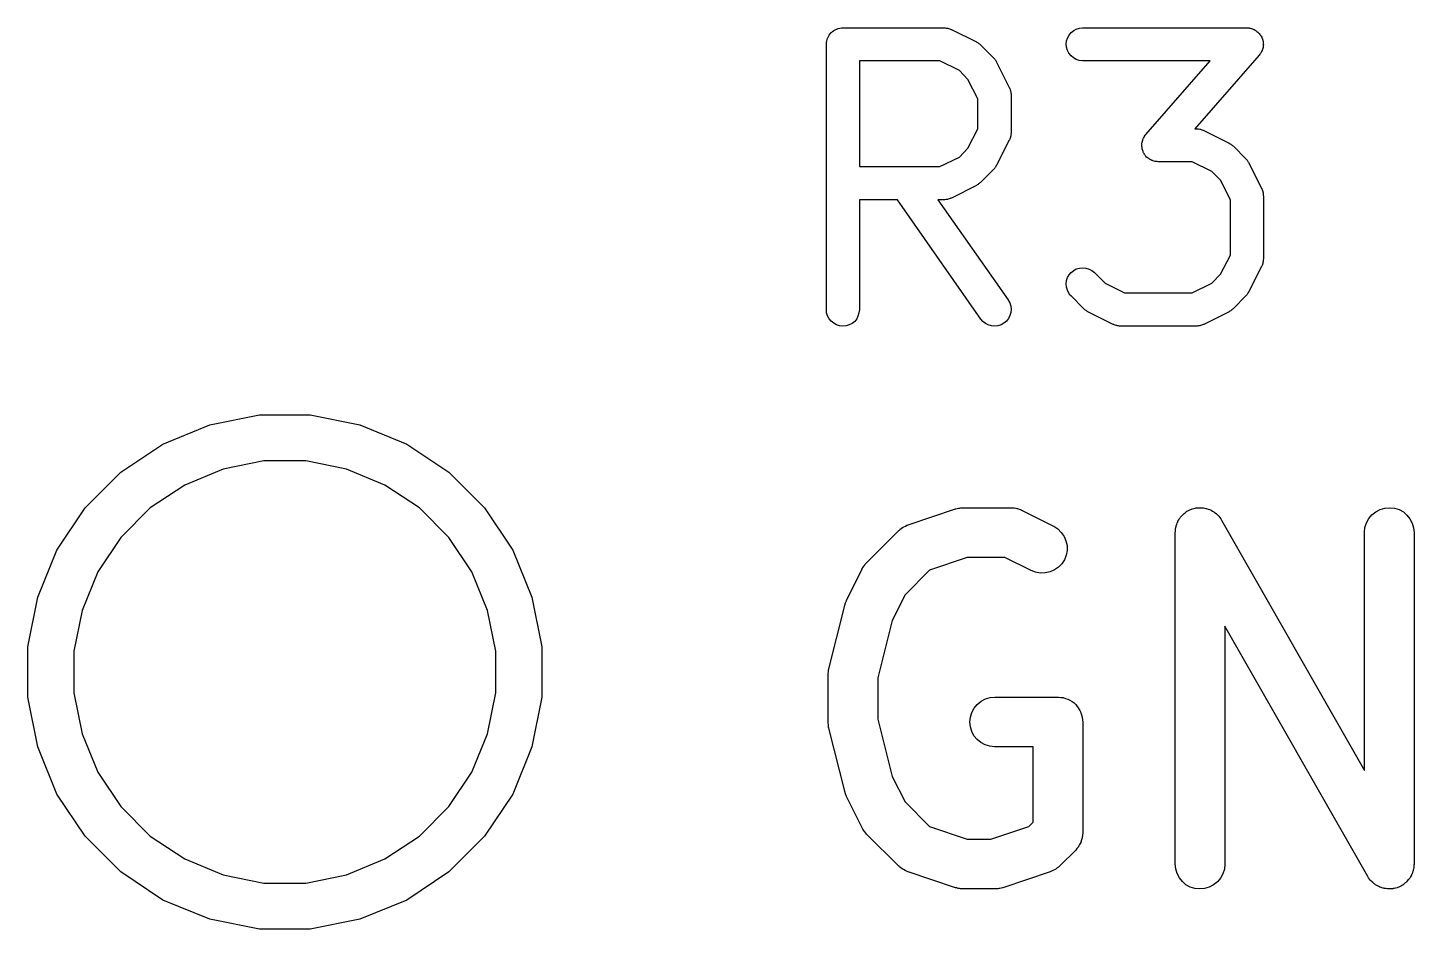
# Model space of a CAD drawing. Extents: x 128.9 to 162, y -124.8 to -58.6.
# Drawn here: x 129.399 to 133.584, y -103.392 to -100.672 of the extents above; entities that cross this region are included whole.
import ezdxf

# ---------------------------------------------------------------- set-up
doc = ezdxf.new("R2010")
doc.units = 0
doc.layers.add('BLACK', color=7, linetype='CONTINUOUS')

msp = doc.modelspace()

# ---------------------------------------------------------------- linework, layer by layer
at = {"layer": 'BLACK', "linetype": 'CONTINUOUS'}
for p, q in [((131.818, -100.694), (131.821, -100.69)), ((131.821, -100.69), (131.824, -100.686)), ((131.824, -100.686), (131.824, -100.686)), ((131.824, -100.686), (131.825, -100.686)), ((131.825, -100.686), (131.828, -100.683)), ((131.828, -100.683), (131.832, -100.68)), ((131.832, -100.68), (131.836, -100.678)), ((131.832, -100.68), (131.832, -100.68)), ((131.832, -100.68), (131.832, -100.68)), ((131.836, -100.678), (131.84, -100.676)), ((131.84, -100.676), (131.841, -100.676)), ((131.841, -100.676), (131.845, -100.674)), ((131.841, -100.676), (131.841, -100.676)), ((131.845, -100.674), (131.85, -100.673)), ((131.85, -100.673), (131.855, -100.672)), ((131.85, -100.673), (131.85, -100.673)), ((131.85, -100.673), (131.85, -100.673)), ((131.855, -100.672), (131.86, -100.672)), ((131.86, -100.672), (132.164, -100.672)), ((132.164, -100.672), (132.165, -100.672)), ((132.165, -100.672), (132.166, -100.672)), ((132.166, -100.672), (132.168, -100.672)), ((132.168, -100.672), (132.171, -100.673)), ((132.171, -100.673), (132.175, -100.673)), ((132.175, -100.673), (132.176, -100.673)), ((132.176, -100.673), (132.178, -100.674)), ((132.178, -100.674), (132.181, -100.675)), ((132.181, -100.675), (132.184, -100.676)), ((132.184, -100.676), (132.185, -100.677)), ((132.185, -100.677), (132.187, -100.677)), ((132.187, -100.677), (132.263, -100.715)), ((132.542, -100.694), (132.548, -100.686)), ((132.548, -100.686), (132.556, -100.68)), ((132.556, -100.68), (132.564, -100.676)), ((132.564, -100.676), (132.574, -100.673)), ((132.574, -100.673), (132.583, -100.672)), ((132.583, -100.672), (133.079, -100.672)), ((133.079, -100.672), (133.082, -100.672)), ((133.079, -100.672), (133.079, -100.672)), ((133.082, -100.672), (133.086, -100.672)), ((133.086, -100.672), (133.087, -100.673)), ((133.087, -100.673), (133.089, -100.673)), ((133.089, -100.673), (133.092, -100.674)), ((133.092, -100.674), (133.095, -100.675)), ((133.095, -100.675), (133.097, -100.675)), ((133.097, -100.675), (133.098, -100.676)), ((133.098, -100.676), (133.101, -100.677)), ((133.101, -100.677), (133.104, -100.679)), ((133.104, -100.679), (133.105, -100.68)), ((133.105, -100.68), (133.107, -100.681)), ((133.107, -100.681), (133.109, -100.683)), ((133.109, -100.683), (133.112, -100.685)), ((133.112, -100.685), (133.113, -100.686)), ((133.113, -100.686), (133.114, -100.687)), ((133.114, -100.687), (133.116, -100.689)), ((133.116, -100.689), (133.118, -100.692)), ((131.81, -100.717), (131.811, -100.712)), ((131.81, -100.721), (131.81, -100.717)), ((131.81, -100.722), (131.81, -100.721)), ((131.81, -101.522), (131.81, -100.722)), ((131.81, -100.722), (131.81, -100.722)), ((131.81, -100.722), (131.81, -100.722)), ((131.81, -100.722), (131.81, -100.722)), ((131.811, -100.712), (131.812, -100.707)), ((131.811, -100.712), (131.811, -100.712)), ((131.811, -100.712), (131.811, -100.712)), ((131.812, -100.707), (131.813, -100.703)), ((131.813, -100.703), (131.814, -100.702)), ((131.814, -100.702), (131.816, -100.698)), ((131.814, -100.702), (131.814, -100.702)), ((131.816, -100.698), (131.818, -100.694)), ((131.818, -100.694), (131.818, -100.694)), ((131.818, -100.694), (131.818, -100.694)), ((132.263, -100.715), (132.263, -100.716)), ((132.263, -100.716), (132.266, -100.717)), ((132.266, -100.717), (132.268, -100.718)), ((132.268, -100.718), (132.27, -100.72)), ((132.27, -100.72), (132.272, -100.721)), ((132.272, -100.721), (132.274, -100.723)), ((132.274, -100.723), (132.276, -100.725)), ((132.276, -100.725), (132.314, -100.763)), ((132.533, -100.722), (132.534, -100.712)), ((132.534, -100.731), (132.533, -100.722)), ((132.534, -100.712), (132.537, -100.703)), ((132.537, -100.741), (132.534, -100.731)), ((132.537, -100.703), (132.542, -100.694)), ((133.118, -100.692), (133.119, -100.693)), ((133.119, -100.693), (133.12, -100.695)), ((133.12, -100.695), (133.122, -100.697)), ((133.122, -100.697), (133.124, -100.7)), ((133.124, -100.7), (133.124, -100.702)), ((133.124, -100.702), (133.125, -100.703)), ((133.125, -100.703), (133.126, -100.706)), ((133.126, -100.706), (133.127, -100.709)), ((133.127, -100.709), (133.127, -100.711)), ((133.127, -100.711), (133.128, -100.713)), ((133.128, -100.732), (133.127, -100.735)), ((133.128, -100.713), (133.128, -100.716)), ((133.128, -100.716), (133.128, -100.719)), ((133.128, -100.719), (133.128, -100.721)), ((133.128, -100.721), (133.129, -100.722)), ((133.129, -100.722), (133.128, -100.725)), ((133.128, -100.725), (133.128, -100.729)), ((133.128, -100.729), (133.128, -100.73)), ((133.128, -100.73), (133.128, -100.732)), ((131.91, -100.772), (131.91, -101.091)), ((132.152, -100.772), (131.91, -100.772)), ((132.211, -100.801), (132.152, -100.772)), ((132.314, -100.763), (132.314, -100.763)), ((132.314, -100.763), (132.316, -100.765)), ((132.316, -100.765), (132.318, -100.767)), ((132.318, -100.767), (132.319, -100.769)), ((132.319, -100.769), (132.321, -100.771)), ((132.321, -100.771), (132.322, -100.773)), ((132.322, -100.773), (132.323, -100.776)), ((132.541, -100.749), (132.537, -100.741)), ((132.548, -100.757), (132.541, -100.749)), ((132.555, -100.763), (132.548, -100.757)), ((132.564, -100.768), (132.555, -100.763)), ((132.573, -100.771), (132.564, -100.768)), ((132.583, -100.772), (132.573, -100.771)), ((132.968, -100.772), (132.583, -100.772)), ((132.583, -100.772), (132.583, -100.772)), ((132.774, -100.994), (132.968, -100.772)), ((133.116, -100.755), (132.922, -100.977)), ((133.118, -100.752), (133.116, -100.755)), ((133.12, -100.75), (133.118, -100.752)), ((133.121, -100.748), (133.12, -100.75)), ((133.122, -100.747), (133.121, -100.748)), ((133.123, -100.744), (133.122, -100.747)), ((133.125, -100.741), (133.123, -100.744)), ((133.126, -100.738), (133.125, -100.74)), ((133.125, -100.74), (133.125, -100.741)), ((133.127, -100.735), (133.126, -100.738)), ((132.237, -100.828), (132.211, -100.801)), ((132.323, -100.776), (132.361, -100.852)), ((132.267, -100.886), (132.237, -100.828)), ((132.361, -100.852), (132.362, -100.853)), ((132.362, -100.853), (132.362, -100.854)), ((132.362, -100.854), (132.363, -100.855)), ((132.363, -100.855), (132.364, -100.859)), ((132.267, -100.977), (132.267, -100.886)), ((132.364, -100.859), (132.365, -100.862)), ((132.365, -100.862), (132.365, -100.863)), ((132.365, -100.863), (132.366, -100.865)), ((132.366, -100.865), (132.366, -100.868)), ((132.366, -100.868), (132.367, -100.871)), ((132.367, -100.871), (132.367, -100.873)), ((132.367, -100.873), (132.367, -100.874)), ((132.367, -100.874), (132.367, -100.989)), ((132.237, -101.035), (132.267, -100.977)), ((132.922, -100.977), (132.926, -100.977)), ((132.926, -100.977), (132.927, -100.977)), ((132.927, -100.977), (132.928, -100.977)), ((132.928, -100.977), (132.93, -100.977)), ((132.93, -100.977), (132.933, -100.977)), ((132.933, -100.977), (132.937, -100.978)), ((132.937, -100.978), (132.938, -100.978)), ((132.938, -100.978), (132.939, -100.978)), ((132.939, -100.978), (132.943, -100.98)), ((132.943, -100.98), (132.946, -100.981)), ((132.946, -100.981), (132.947, -100.981)), ((132.947, -100.981), (132.949, -100.982)), ((132.949, -100.982), (133.025, -101.02)), ((132.361, -101.011), (132.323, -101.087)), ((132.362, -101.01), (132.361, -101.011)), ((132.363, -101.008), (132.362, -101.01)), ((132.364, -101.005), (132.363, -101.008)), ((132.365, -101.002), (132.364, -101.005)), ((132.366, -100.999), (132.365, -101)), ((132.365, -101), (132.365, -101.002)), ((132.367, -100.989), (132.366, -100.991)), ((132.366, -100.991), (132.367, -100.992)), ((132.367, -100.992), (132.366, -100.996)), ((132.366, -100.996), (132.366, -100.999)), ((132.367, -100.989), (132.367, -100.989)), ((132.762, -101.02), (132.763, -101.018)), ((132.762, -101.023), (132.762, -101.02)), ((132.762, -101.026), (132.762, -101.023)), ((132.763, -101.017), (132.764, -101.014)), ((132.763, -101.018), (132.763, -101.017)), ((132.764, -101.014), (132.765, -101.011)), ((132.765, -101.009), (132.766, -101.007)), ((132.765, -101.011), (132.765, -101.009)), ((132.766, -101.007), (132.767, -101.005)), ((132.767, -101.005), (132.769, -101.002)), ((132.769, -101.002), (132.77, -101)), ((132.77, -100.999), (132.772, -100.996)), ((132.77, -101), (132.77, -100.999)), ((132.772, -100.996), (132.774, -100.994)), ((133.025, -101.02), (133.025, -101.02)), ((133.025, -101.02), (133.028, -101.022)), ((133.028, -101.022), (133.03, -101.023)), ((133.03, -101.023), (133.032, -101.025)), ((133.032, -101.025), (133.034, -101.026)), ((132.152, -101.091), (132.211, -101.062)), ((132.211, -101.062), (132.237, -101.035)), ((132.762, -101.028), (132.762, -101.026)), ((132.762, -101.03), (132.762, -101.028)), ((132.763, -101.033), (132.762, -101.03)), ((132.763, -101.036), (132.763, -101.033)), ((132.763, -101.038), (132.763, -101.036)), ((132.764, -101.039), (132.763, -101.038)), ((132.765, -101.042), (132.764, -101.039)), ((132.766, -101.045), (132.765, -101.042)), ((132.766, -101.047), (132.766, -101.045)), ((132.767, -101.049), (132.766, -101.047)), ((132.769, -101.051), (132.767, -101.049)), ((132.77, -101.054), (132.769, -101.051)), ((132.771, -101.055), (132.77, -101.054)), ((132.772, -101.057), (132.771, -101.055)), ((132.774, -101.059), (132.772, -101.057)), ((132.776, -101.062), (132.774, -101.059)), ((132.778, -101.063), (132.776, -101.062)), ((132.779, -101.064), (132.778, -101.063)), ((132.781, -101.066), (132.779, -101.064)), ((132.784, -101.068), (132.781, -101.066)), ((133.034, -101.026), (133.036, -101.028)), ((133.036, -101.028), (133.038, -101.029)), ((133.038, -101.029), (133.076, -101.068)), ((131.91, -101.091), (132.152, -101.091)), ((132.314, -101.1), (132.276, -101.138)), ((132.316, -101.098), (132.314, -101.1)), ((132.318, -101.096), (132.316, -101.098)), ((132.319, -101.094), (132.318, -101.096)), ((132.32, -101.093), (132.319, -101.094)), ((132.321, -101.09), (132.32, -101.093)), ((132.323, -101.088), (132.321, -101.09)), ((132.323, -101.087), (132.323, -101.088)), ((132.785, -101.069), (132.784, -101.068)), ((132.787, -101.07), (132.785, -101.069)), ((132.789, -101.071), (132.787, -101.07)), ((132.792, -101.073), (132.789, -101.071)), ((132.794, -101.073), (132.792, -101.073)), ((132.795, -101.074), (132.794, -101.073)), ((132.799, -101.075), (132.795, -101.074)), ((132.802, -101.076), (132.799, -101.075)), ((132.803, -101.076), (132.802, -101.076)), ((132.805, -101.076), (132.803, -101.076)), ((132.808, -101.076), (132.805, -101.076)), ((132.811, -101.077), (132.808, -101.076)), ((132.812, -101.077), (132.811, -101.077)), ((132.914, -101.077), (132.812, -101.077)), ((132.973, -101.106), (132.914, -101.077)), ((132.999, -101.132), (132.973, -101.106)), ((133.076, -101.068), (133.076, -101.068)), ((133.076, -101.068), (133.078, -101.07)), ((133.078, -101.07), (133.08, -101.072)), ((133.08, -101.072), (133.081, -101.074)), ((133.081, -101.074), (133.082, -101.076)), ((133.082, -101.076), (133.084, -101.078)), ((133.084, -101.078), (133.085, -101.08)), ((133.085, -101.08), (133.123, -101.157)), ((132.263, -101.148), (132.187, -101.186)), ((132.265, -101.146), (132.263, -101.148)), ((132.268, -101.145), (132.265, -101.146)), ((132.269, -101.143), (132.268, -101.145)), ((132.271, -101.142), (132.269, -101.143)), ((132.273, -101.14), (132.271, -101.142)), ((132.275, -101.139), (132.273, -101.14)), ((132.276, -101.138), (132.275, -101.139)), ((133.029, -101.191), (132.999, -101.132)), ((132.024, -101.191), (131.91, -101.191)), ((131.91, -101.191), (131.91, -101.522)), ((132.276, -101.551), (132.024, -101.191)), ((132.164, -101.191), (132.146, -101.191)), ((132.146, -101.191), (132.358, -101.493)), ((132.166, -101.191), (132.164, -101.191)), ((132.167, -101.191), (132.166, -101.191)), ((132.171, -101.19), (132.167, -101.191)), ((132.174, -101.19), (132.171, -101.19)), ((132.175, -101.19), (132.174, -101.19)), ((132.177, -101.189), (132.175, -101.19)), ((132.18, -101.188), (132.177, -101.189)), ((132.183, -101.187), (132.18, -101.188)), ((132.185, -101.186), (132.183, -101.187)), ((132.186, -101.186), (132.185, -101.186)), ((132.187, -101.186), (132.186, -101.186)), ((133.029, -101.358), (133.029, -101.191)), ((133.123, -101.157), (133.124, -101.157)), ((133.124, -101.157), (133.124, -101.159)), ((133.124, -101.159), (133.125, -101.16)), ((133.125, -101.16), (133.126, -101.163)), ((133.126, -101.163), (133.127, -101.166)), ((133.127, -101.166), (133.127, -101.168)), ((133.127, -101.168), (133.128, -101.169)), ((133.128, -101.169), (133.128, -101.173)), ((133.128, -101.173), (133.128, -101.176)), ((133.128, -101.176), (133.128, -101.178)), ((133.128, -101.178), (133.129, -101.179)), ((133.129, -101.179), (133.129, -101.37)), ((132.999, -101.416), (133.029, -101.358)), ((132.556, -101.404), (132.564, -101.399)), ((132.564, -101.399), (132.574, -101.397)), ((132.574, -101.397), (132.584, -101.396)), ((132.584, -101.396), (132.593, -101.397)), ((132.593, -101.397), (132.603, -101.4)), ((132.603, -101.4), (132.611, -101.404)), ((133.123, -101.392), (133.085, -101.468)), ((133.124, -101.391), (133.123, -101.392)), ((133.125, -101.389), (133.124, -101.391)), ((133.126, -101.386), (133.125, -101.389)), ((133.127, -101.383), (133.126, -101.386)), ((133.128, -101.377), (133.127, -101.38)), ((133.127, -101.38), (133.127, -101.381)), ((133.127, -101.381), (133.127, -101.383)), ((133.129, -101.37), (133.128, -101.372)), ((133.128, -101.372), (133.128, -101.373)), ((133.128, -101.373), (133.128, -101.377)), ((133.129, -101.37), (133.129, -101.37)), ((132.533, -101.445), (132.534, -101.435)), ((132.534, -101.435), (132.537, -101.426)), ((132.537, -101.426), (132.542, -101.418)), ((132.542, -101.418), (132.548, -101.41)), ((132.548, -101.41), (132.556, -101.404)), ((132.611, -101.404), (132.619, -101.41)), ((132.619, -101.41), (132.651, -101.443)), ((132.651, -101.443), (132.709, -101.472)), ((132.914, -101.472), (132.973, -101.443)), ((132.973, -101.443), (132.999, -101.416)), ((132.534, -101.455), (132.533, -101.445)), ((132.537, -101.464), (132.534, -101.455)), ((132.541, -101.473), (132.537, -101.464)), ((132.547, -101.481), (132.541, -101.473)), ((132.548, -101.481), (132.547, -101.481)), ((132.586, -101.519), (132.548, -101.481)), ((132.709, -101.472), (132.914, -101.472)), ((133.076, -101.481), (133.038, -101.519)), ((133.078, -101.479), (133.076, -101.481)), ((133.08, -101.477), (133.078, -101.479)), ((133.081, -101.475), (133.08, -101.477)), ((133.082, -101.474), (133.081, -101.475)), ((133.083, -101.471), (133.082, -101.474)), ((133.085, -101.469), (133.083, -101.471)), ((133.085, -101.468), (133.085, -101.469)), ((131.81, -101.532), (131.81, -101.522)), ((131.91, -101.523), (131.908, -101.532)), ((131.91, -101.522), (131.91, -101.523)), ((132.358, -101.493), (132.358, -101.494)), ((132.358, -101.494), (132.363, -101.502)), ((132.363, -101.502), (132.366, -101.512)), ((132.366, -101.512), (132.367, -101.521)), ((132.367, -101.521), (132.366, -101.531)), ((132.588, -101.521), (132.586, -101.519)), ((132.59, -101.523), (132.588, -101.521)), ((132.592, -101.524), (132.59, -101.523)), ((132.594, -101.525), (132.592, -101.524)), ((132.596, -101.527), (132.594, -101.525)), ((132.598, -101.528), (132.596, -101.527)), ((132.599, -101.529), (132.598, -101.528)), ((133.027, -101.527), (133.025, -101.529)), ((133.03, -101.526), (133.027, -101.527)), ((133.031, -101.524), (133.03, -101.526)), ((133.033, -101.523), (133.031, -101.524)), ((133.035, -101.521), (133.033, -101.523)), ((133.037, -101.52), (133.035, -101.521)), ((133.038, -101.519), (133.037, -101.52)), ((131.813, -101.541), (131.81, -101.532)), ((131.818, -101.55), (131.813, -101.541)), ((131.824, -101.557), (131.818, -101.55)), ((131.832, -101.563), (131.824, -101.557)), ((131.84, -101.568), (131.832, -101.563)), ((131.849, -101.571), (131.84, -101.568)), ((131.878, -101.568), (131.869, -101.571)), ((131.887, -101.564), (131.878, -101.568)), ((131.895, -101.558), (131.887, -101.564)), ((131.901, -101.55), (131.895, -101.558)), ((131.905, -101.542), (131.901, -101.55)), ((131.908, -101.532), (131.905, -101.542)), ((132.282, -101.558), (132.276, -101.551)), ((132.29, -101.564), (132.282, -101.558)), ((132.298, -101.568), (132.29, -101.564)), ((132.308, -101.571), (132.298, -101.568)), ((132.337, -101.568), (132.327, -101.571)), ((132.345, -101.563), (132.337, -101.568)), ((132.353, -101.557), (132.345, -101.563)), ((132.359, -101.549), (132.353, -101.557)), ((132.363, -101.54), (132.359, -101.549)), ((132.366, -101.531), (132.363, -101.54)), ((132.675, -101.567), (132.599, -101.529)), ((132.677, -101.567), (132.675, -101.567)), ((132.678, -101.568), (132.677, -101.567)), ((132.681, -101.569), (132.678, -101.568)), ((132.684, -101.57), (132.681, -101.569)), ((132.942, -101.569), (132.939, -101.57)), ((132.945, -101.568), (132.942, -101.569)), ((132.947, -101.567), (132.945, -101.568)), ((132.948, -101.567), (132.947, -101.567)), ((132.949, -101.567), (132.948, -101.567)), ((133.025, -101.529), (132.949, -101.567)), ((131.859, -101.572), (131.849, -101.571)), ((131.869, -101.571), (131.859, -101.572)), ((132.318, -101.572), (132.308, -101.571)), ((132.327, -101.571), (132.318, -101.572)), ((132.686, -101.57), (132.684, -101.57)), ((132.687, -101.571), (132.686, -101.57)), ((132.691, -101.571), (132.687, -101.571)), ((132.694, -101.572), (132.691, -101.571)), ((132.695, -101.572), (132.694, -101.572)), ((132.697, -101.572), (132.695, -101.572)), ((132.698, -101.572), (132.697, -101.572)), ((132.926, -101.572), (132.698, -101.572)), ((132.928, -101.572), (132.926, -101.572)), ((132.929, -101.572), (132.928, -101.572)), ((132.932, -101.571), (132.929, -101.572)), ((132.936, -101.571), (132.932, -101.571)), ((132.937, -101.571), (132.936, -101.571)), ((132.939, -101.57), (132.937, -101.571)), ((129.949, -101.87), (130.099, -101.84)), ((130.099, -101.84), (130.251, -101.84)), ((130.251, -101.84), (130.401, -101.87)), ((129.807, -101.928), (129.949, -101.87)), ((130.401, -101.87), (130.543, -101.928)), ((129.68, -102.013), (129.807, -101.928)), ((130.543, -101.928), (130.67, -102.013)), ((130.112, -101.979), (129.989, -102.004)), ((130.238, -101.979), (130.112, -101.979)), ((130.361, -102.004), (130.238, -101.979)), ((129.572, -102.121), (129.68, -102.013)), ((129.989, -102.004), (129.873, -102.052)), ((130.477, -102.052), (130.361, -102.004)), ((130.67, -102.013), (130.778, -102.121)), ((129.873, -102.052), (129.769, -102.121)), ((130.581, -102.121), (130.477, -102.052)), ((129.487, -102.248), (129.572, -102.121)), ((129.769, -102.121), (129.68, -102.21)), ((130.67, -102.21), (130.581, -102.121)), ((130.778, -102.121), (130.863, -102.248)), ((132.056, -102.172), (132.199, -102.124)), ((132.199, -102.124), (132.2, -102.124)), ((132.2, -102.124), (132.204, -102.123)), ((132.204, -102.123), (132.208, -102.122)), ((132.208, -102.122), (132.212, -102.122)), ((132.212, -102.122), (132.215, -102.121)), ((132.215, -102.121), (132.219, -102.121)), ((132.219, -102.121), (132.223, -102.12)), ((132.223, -102.12), (132.366, -102.12)), ((132.366, -102.12), (132.367, -102.12)), ((132.367, -102.12), (132.369, -102.121)), ((132.369, -102.121), (132.371, -102.121)), ((132.371, -102.121), (132.376, -102.121)), ((132.376, -102.121), (132.381, -102.122)), ((132.381, -102.122), (132.384, -102.123)), ((132.384, -102.123), (132.386, -102.123)), ((132.386, -102.123), (132.391, -102.125)), ((132.391, -102.125), (132.395, -102.126)), ((132.395, -102.126), (132.397, -102.128)), ((132.397, -102.128), (132.399, -102.128)), ((132.399, -102.128), (132.495, -102.176)), ((132.873, -102.157), (132.875, -102.153)), ((132.875, -102.153), (132.877, -102.151)), ((132.877, -102.151), (132.878, -102.149)), ((132.878, -102.149), (132.882, -102.145)), ((132.882, -102.145), (132.885, -102.142)), ((132.885, -102.142), (132.887, -102.14)), ((132.887, -102.14), (132.889, -102.138)), ((132.889, -102.138), (132.892, -102.136)), ((132.892, -102.136), (132.896, -102.133)), ((132.896, -102.133), (132.898, -102.131)), ((132.898, -102.131), (132.901, -102.13)), ((132.901, -102.13), (132.905, -102.128)), ((132.905, -102.128), (132.909, -102.126)), ((132.909, -102.126), (132.912, -102.125)), ((132.912, -102.125), (132.914, -102.124)), ((132.914, -102.124), (132.919, -102.123)), ((132.919, -102.123), (132.923, -102.122)), ((132.923, -102.122), (132.926, -102.121)), ((132.926, -102.121), (132.928, -102.121)), ((132.928, -102.121), (132.933, -102.121)), ((132.933, -102.121), (132.938, -102.12)), ((132.938, -102.12), (132.94, -102.121)), ((132.94, -102.121), (132.943, -102.121)), ((132.943, -102.121), (132.948, -102.121)), ((132.948, -102.121), (132.952, -102.122)), ((132.952, -102.122), (132.955, -102.123)), ((132.955, -102.123), (132.957, -102.123)), ((132.957, -102.123), (132.962, -102.125)), ((132.962, -102.125), (132.966, -102.126)), ((132.966, -102.126), (132.969, -102.127)), ((132.969, -102.127), (132.971, -102.128)), ((132.971, -102.128), (132.975, -102.131)), ((132.975, -102.131), (132.979, -102.133)), ((132.979, -102.133), (132.981, -102.135)), ((132.981, -102.135), (132.983, -102.136)), ((132.983, -102.136), (132.987, -102.139)), ((132.987, -102.139), (132.991, -102.143)), ((132.991, -102.143), (132.992, -102.144)), ((132.992, -102.144), (132.994, -102.146)), ((132.994, -102.146), (132.997, -102.15)), ((132.997, -102.15), (133, -102.154)), ((133, -102.154), (133.001, -102.156)), ((133.44, -102.166), (133.447, -102.153)), ((133.447, -102.153), (133.456, -102.142)), ((133.456, -102.142), (133.468, -102.133)), ((133.468, -102.133), (133.481, -102.126)), ((133.481, -102.126), (133.495, -102.122)), ((133.495, -102.122), (133.509, -102.12)), ((133.509, -102.12), (133.524, -102.122)), ((133.524, -102.122), (133.538, -102.126)), ((133.538, -102.126), (133.551, -102.133)), ((133.551, -102.133), (133.562, -102.143)), ((133.562, -102.143), (133.571, -102.154)), ((133.571, -102.154), (133.578, -102.167)), ((131.932, -102.285), (132.027, -102.19)), ((132.027, -102.19), (132.028, -102.189)), ((132.028, -102.189), (132.03, -102.188)), ((132.03, -102.188), (132.031, -102.186)), ((132.031, -102.186), (132.035, -102.183)), ((132.035, -102.183), (132.039, -102.18)), ((132.039, -102.18), (132.041, -102.179)), ((132.041, -102.179), (132.043, -102.178)), ((132.043, -102.178), (132.048, -102.176)), ((132.048, -102.176), (132.052, -102.173)), ((132.052, -102.173), (132.054, -102.173)), ((132.054, -102.173), (132.056, -102.172)), ((132.495, -102.176), (132.496, -102.176)), ((132.496, -102.176), (132.508, -102.184)), ((132.508, -102.184), (132.518, -102.195)), ((132.518, -102.195), (132.527, -102.207)), ((132.862, -102.194), (132.863, -102.192)), ((132.862, -102.195), (132.862, -102.194)), ((132.862, -103.195), (132.862, -102.195)), ((132.863, -102.185), (132.864, -102.18)), ((132.863, -102.189), (132.863, -102.185)), ((132.863, -102.192), (132.863, -102.189)), ((132.864, -102.18), (132.865, -102.177)), ((132.865, -102.175), (132.867, -102.17)), ((132.865, -102.177), (132.865, -102.175)), ((132.867, -102.17), (132.868, -102.166)), ((132.868, -102.166), (132.87, -102.164)), ((132.87, -102.161), (132.873, -102.157)), ((132.87, -102.164), (132.87, -102.161)), ((133.001, -102.156), (133.002, -102.158)), ((133.002, -102.158), (133.434, -102.913)), ((133.434, -102.194), (133.435, -102.18)), ((133.434, -102.195), (133.434, -102.194)), ((133.434, -102.913), (133.434, -102.195)), ((133.435, -102.18), (133.44, -102.166)), ((133.578, -102.167), (133.582, -102.181)), ((133.582, -102.181), (133.584, -102.195)), ((133.584, -102.195), (133.584, -103.195)), ((129.68, -102.21), (129.611, -102.314)), ((130.739, -102.314), (130.67, -102.21)), ((132.527, -102.207), (132.532, -102.22)), ((132.532, -102.22), (132.536, -102.234)), ((132.536, -102.234), (132.536, -102.249)), ((129.429, -102.39), (129.487, -102.248)), ((130.863, -102.248), (130.921, -102.39)), ((132.235, -102.27), (132.121, -102.309)), ((132.348, -102.27), (132.235, -102.27)), ((132.428, -102.31), (132.348, -102.27)), ((132.528, -102.277), (132.52, -102.289)), ((132.533, -102.263), (132.528, -102.277)), ((132.536, -102.249), (132.533, -102.263)), ((129.611, -102.314), (129.563, -102.43)), ((130.787, -102.43), (130.739, -102.314)), ((131.87, -102.4), (131.918, -102.305)), ((131.918, -102.304), (131.921, -102.3)), ((131.918, -102.305), (131.918, -102.304)), ((131.921, -102.3), (131.923, -102.297)), ((131.923, -102.297), (131.925, -102.294)), ((131.925, -102.294), (131.926, -102.291)), ((131.926, -102.291), (131.929, -102.288)), ((131.929, -102.288), (131.932, -102.285)), ((132.121, -102.309), (132.047, -102.383)), ((132.441, -102.315), (132.428, -102.31)), ((132.456, -102.318), (132.441, -102.315)), ((132.47, -102.317), (132.456, -102.318)), ((132.485, -102.314), (132.47, -102.317)), ((132.498, -102.308), (132.485, -102.314)), ((132.51, -102.3), (132.498, -102.308)), ((132.52, -102.289), (132.51, -102.3)), ((129.399, -102.54), (129.429, -102.39)), ((130.921, -102.39), (130.951, -102.54)), ((131.867, -102.407), (131.87, -102.401)), ((131.87, -102.401), (131.87, -102.4)), ((131.87, -102.4), (131.87, -102.4)), ((132.047, -102.383), (132.008, -102.46)), ((129.563, -102.43), (129.538, -102.553)), ((130.812, -102.553), (130.787, -102.43)), ((131.817, -102.606), (131.865, -102.415)), ((131.865, -102.414), (131.867, -102.407)), ((131.865, -102.415), (131.865, -102.414)), ((131.865, -102.414), (131.865, -102.414)), ((131.865, -102.414), (131.865, -102.414)), ((132.008, -102.46), (131.965, -102.633)), ((133.444, -103.233), (133.012, -102.478)), ((133.012, -102.478), (133.012, -103.195)), ((129.399, -102.692), (129.399, -102.54)), ((129.538, -102.553), (129.538, -102.679)), ((130.812, -102.679), (130.812, -102.553)), ((130.951, -102.54), (130.951, -102.692)), ((131.815, -102.62), (131.816, -102.614)), ((131.816, -102.608), (131.817, -102.607)), ((131.816, -102.614), (131.816, -102.608)), ((131.817, -102.607), (131.817, -102.606)), ((131.815, -102.622), (131.815, -102.62)), ((131.815, -102.623), (131.815, -102.622)), ((131.815, -102.624), (131.815, -102.623)), ((131.815, -102.767), (131.815, -102.624)), ((131.965, -102.633), (131.965, -102.758)), ((129.429, -102.842), (129.399, -102.692)), ((129.538, -102.679), (129.563, -102.802)), ((130.787, -102.802), (130.812, -102.679)), ((130.951, -102.692), (130.921, -102.842)), ((132.277, -102.704), (132.29, -102.697)), ((132.29, -102.697), (132.304, -102.693)), ((132.304, -102.693), (132.318, -102.692)), ((132.318, -102.692), (132.509, -102.692)), ((132.509, -102.692), (132.509, -102.692)), ((132.509, -102.692), (132.509, -102.692)), ((132.509, -102.692), (132.509, -102.692)), ((132.509, -102.692), (132.51, -102.692)), ((132.51, -102.692), (132.517, -102.693)), ((132.517, -102.693), (132.524, -102.693)), ((132.524, -102.693), (132.524, -102.693)), ((132.524, -102.693), (132.524, -102.693)), ((132.524, -102.693), (132.531, -102.696)), ((132.531, -102.696), (132.538, -102.698)), ((132.538, -102.698), (132.538, -102.698)), ((132.538, -102.698), (132.538, -102.698)), ((132.538, -102.698), (132.544, -102.701)), ((132.245, -102.752), (132.249, -102.738)), ((132.249, -102.738), (132.256, -102.725)), ((132.256, -102.725), (132.265, -102.714)), ((132.265, -102.714), (132.277, -102.704)), ((132.544, -102.701), (132.551, -102.705)), ((132.551, -102.705), (132.551, -102.705)), ((132.551, -102.705), (132.551, -102.705)), ((132.551, -102.705), (132.557, -102.709)), ((132.557, -102.709), (132.562, -102.714)), ((132.562, -102.714), (132.562, -102.714)), ((132.562, -102.714), (132.562, -102.714)), ((132.562, -102.714), (132.567, -102.72)), ((132.567, -102.72), (132.571, -102.725)), ((132.571, -102.725), (132.571, -102.726)), ((132.571, -102.726), (132.571, -102.726)), ((132.571, -102.726), (132.575, -102.732)), ((132.575, -102.732), (132.578, -102.738)), ((132.578, -102.738), (132.578, -102.738)), ((132.578, -102.738), (132.578, -102.739)), ((132.578, -102.739), (132.58, -102.745)), ((131.815, -102.768), (131.815, -102.767)), ((131.815, -102.769), (131.815, -102.768)), ((131.816, -102.775), (131.815, -102.769)), ((131.816, -102.781), (131.816, -102.775)), ((131.816, -102.783), (131.816, -102.781)), ((131.817, -102.784), (131.816, -102.783)), ((131.965, -102.758), (132.008, -102.931)), ((132.243, -102.766), (132.245, -102.752)), ((132.245, -102.781), (132.243, -102.766)), ((132.249, -102.795), (132.245, -102.781)), ((132.58, -102.745), (132.582, -102.752)), ((132.582, -102.752), (132.582, -102.753)), ((132.582, -102.753), (132.582, -102.753)), ((132.582, -102.753), (132.583, -102.76)), ((132.583, -102.76), (132.584, -102.767)), ((132.584, -102.767), (132.584, -103.1)), ((129.563, -102.802), (129.611, -102.918)), ((130.739, -102.918), (130.787, -102.802)), ((131.817, -102.785), (131.817, -102.784)), ((131.865, -102.975), (131.817, -102.785)), ((132.255, -102.808), (132.249, -102.795)), ((132.265, -102.819), (132.255, -102.808)), ((132.276, -102.829), (132.265, -102.819)), ((129.487, -102.984), (129.429, -102.842)), ((130.921, -102.842), (130.863, -102.984)), ((132.289, -102.836), (132.276, -102.829)), ((132.303, -102.84), (132.289, -102.836)), ((132.317, -102.842), (132.303, -102.84)), ((132.318, -102.842), (132.317, -102.842)), ((132.434, -102.842), (132.318, -102.842)), ((132.434, -103.069), (132.434, -102.842)), ((129.611, -102.918), (129.68, -103.022)), ((130.67, -103.022), (130.739, -102.918)), ((132.008, -102.931), (132.047, -103.008)), ((129.572, -103.111), (129.487, -102.984)), ((130.863, -102.984), (130.778, -103.111)), ((131.865, -102.976), (131.865, -102.975)), ((131.867, -102.983), (131.865, -102.976)), ((131.865, -102.976), (131.865, -102.976)), ((131.869, -102.989), (131.867, -102.983)), ((131.87, -102.99), (131.869, -102.989)), ((131.87, -102.991), (131.87, -102.99)), ((131.87, -102.99), (131.87, -102.99)), ((131.918, -103.086), (131.87, -102.991)), ((129.68, -103.022), (129.769, -103.111)), ((130.581, -103.111), (130.67, -103.022)), ((132.047, -103.008), (132.121, -103.082)), ((132.421, -103.082), (132.434, -103.069)), ((129.68, -103.219), (129.572, -103.111)), ((129.769, -103.111), (129.873, -103.18)), ((130.477, -103.18), (130.581, -103.111)), ((130.778, -103.111), (130.67, -103.219)), ((131.92, -103.09), (131.918, -103.086)), ((131.922, -103.093), (131.92, -103.09)), ((131.924, -103.096), (131.922, -103.093)), ((131.926, -103.098), (131.924, -103.096)), ((131.929, -103.102), (131.926, -103.098)), ((131.931, -103.105), (131.929, -103.102)), ((131.932, -103.106), (131.931, -103.105)), ((132.027, -103.201), (131.932, -103.106)), ((132.121, -103.082), (132.235, -103.12)), ((132.306, -103.12), (132.421, -103.082)), ((132.582, -103.116), (132.58, -103.122)), ((132.583, -103.108), (132.582, -103.115)), ((132.582, -103.115), (132.582, -103.115)), ((132.582, -103.115), (132.582, -103.116)), ((132.584, -103.101), (132.583, -103.108)), ((132.584, -103.1), (132.584, -103.1)), ((132.584, -103.1), (132.584, -103.1)), ((132.584, -103.1), (132.584, -103.1)), ((132.584, -103.1), (132.584, -103.101)), ((132.235, -103.12), (132.306, -103.12)), ((132.562, -103.153), (132.514, -103.201)), ((132.566, -103.148), (132.562, -103.153)), ((132.571, -103.143), (132.566, -103.148)), ((132.574, -103.136), (132.571, -103.142)), ((132.571, -103.142), (132.571, -103.142)), ((132.571, -103.142), (132.571, -103.143)), ((132.578, -103.13), (132.574, -103.136)), ((132.58, -103.122), (132.578, -103.129)), ((132.578, -103.129), (132.578, -103.129)), ((132.578, -103.129), (132.578, -103.13)), ((129.873, -103.18), (129.989, -103.228)), ((130.361, -103.228), (130.477, -103.18)), ((132.029, -103.202), (132.027, -103.201)), ((132.03, -103.204), (132.029, -103.202)), ((132.513, -103.202), (132.512, -103.203)), ((132.514, -103.201), (132.513, -103.202)), ((132.864, -103.21), (132.862, -103.195)), ((133.012, -103.196), (133.011, -103.211)), ((133.012, -103.195), (133.012, -103.196)), ((133.584, -103.196), (133.583, -103.199)), ((133.583, -103.199), (133.583, -103.201)), ((133.583, -103.201), (133.583, -103.206)), ((133.584, -103.195), (133.584, -103.196)), ((129.807, -103.304), (129.68, -103.219)), ((129.989, -103.228), (130.112, -103.253)), ((130.238, -103.253), (130.361, -103.228)), ((130.67, -103.219), (130.543, -103.304)), ((132.034, -103.207), (132.03, -103.204)), ((132.038, -103.21), (132.034, -103.207)), ((132.04, -103.211), (132.038, -103.21)), ((132.042, -103.212), (132.04, -103.211)), ((132.047, -103.215), (132.042, -103.212)), ((132.051, -103.217), (132.047, -103.215)), ((132.053, -103.218), (132.051, -103.217)), ((132.055, -103.219), (132.053, -103.218)), ((132.056, -103.219), (132.055, -103.219)), ((132.199, -103.267), (132.056, -103.219)), ((132.485, -103.219), (132.342, -103.267)), ((132.487, -103.218), (132.485, -103.219)), ((132.489, -103.217), (132.487, -103.218)), ((132.493, -103.215), (132.489, -103.217)), ((132.498, -103.213), (132.493, -103.215)), ((132.5, -103.212), (132.498, -103.213)), ((132.502, -103.211), (132.5, -103.212)), ((132.506, -103.207), (132.502, -103.211)), ((132.51, -103.205), (132.506, -103.207)), ((132.512, -103.203), (132.51, -103.205)), ((132.868, -103.224), (132.864, -103.21)), ((132.875, -103.237), (132.868, -103.224)), ((132.884, -103.248), (132.875, -103.237)), ((132.999, -103.238), (132.99, -103.249)), ((133.006, -103.225), (132.999, -103.238)), ((133.011, -103.211), (133.006, -103.225)), ((133.445, -103.235), (133.444, -103.233)), ((133.446, -103.237), (133.445, -103.235)), ((133.449, -103.241), (133.446, -103.237)), ((133.452, -103.245), (133.449, -103.241)), ((133.568, -103.242), (133.564, -103.245)), ((133.569, -103.24), (133.568, -103.242)), ((133.571, -103.238), (133.569, -103.24)), ((133.573, -103.234), (133.571, -103.238)), ((133.576, -103.229), (133.573, -103.234)), ((133.578, -103.225), (133.576, -103.227)), ((133.576, -103.227), (133.576, -103.229)), ((133.579, -103.22), (133.578, -103.225)), ((133.581, -103.216), (133.579, -103.22)), ((133.582, -103.211), (133.581, -103.213)), ((133.581, -103.213), (133.581, -103.216)), ((133.583, -103.206), (133.582, -103.211)), ((130.112, -103.253), (130.238, -103.253)), ((132.203, -103.267), (132.199, -103.267)), ((132.207, -103.269), (132.203, -103.267)), ((132.211, -103.269), (132.207, -103.269)), ((132.214, -103.27), (132.211, -103.269)), ((132.218, -103.27), (132.214, -103.27)), ((132.222, -103.27), (132.218, -103.27)), ((132.223, -103.27), (132.222, -103.27)), ((132.318, -103.27), (132.223, -103.27)), ((132.322, -103.27), (132.318, -103.27)), ((132.327, -103.27), (132.322, -103.27)), ((132.33, -103.269), (132.327, -103.27)), ((132.333, -103.269), (132.33, -103.269)), ((132.337, -103.268), (132.333, -103.269)), ((132.341, -103.267), (132.337, -103.268)), ((132.342, -103.267), (132.341, -103.267)), ((132.895, -103.258), (132.884, -103.248)), ((132.908, -103.265), (132.895, -103.258)), ((132.922, -103.269), (132.908, -103.265)), ((132.937, -103.27), (132.922, -103.269)), ((132.951, -103.269), (132.937, -103.27)), ((132.965, -103.265), (132.951, -103.269)), ((132.978, -103.258), (132.965, -103.265)), ((132.99, -103.249), (132.978, -103.258)), ((133.454, -103.246), (133.452, -103.245)), ((133.455, -103.248), (133.454, -103.246)), ((133.459, -103.251), (133.455, -103.248)), ((133.463, -103.255), (133.459, -103.251)), ((133.465, -103.256), (133.463, -103.255)), ((133.467, -103.258), (133.465, -103.256)), ((133.471, -103.26), (133.467, -103.258)), ((133.475, -103.262), (133.471, -103.26)), ((133.477, -103.263), (133.475, -103.262)), ((133.48, -103.265), (133.477, -103.263)), ((133.484, -103.266), (133.48, -103.265)), ((133.489, -103.268), (133.484, -103.266)), ((133.491, -103.268), (133.489, -103.268)), ((133.494, -103.269), (133.491, -103.268)), ((133.498, -103.269), (133.494, -103.269)), ((133.503, -103.27), (133.498, -103.269)), ((133.506, -103.27), (133.503, -103.27)), ((133.508, -103.27), (133.506, -103.27)), ((133.513, -103.27), (133.508, -103.27)), ((133.518, -103.27), (133.513, -103.27)), ((133.52, -103.269), (133.518, -103.27)), ((133.523, -103.269), (133.52, -103.269)), ((133.527, -103.268), (133.523, -103.269)), ((133.532, -103.267), (133.527, -103.268)), ((133.534, -103.266), (133.532, -103.267)), ((133.537, -103.265), (133.534, -103.266)), ((133.541, -103.263), (133.537, -103.265)), ((133.545, -103.261), (133.541, -103.263)), ((133.548, -103.259), (133.545, -103.261)), ((133.55, -103.258), (133.548, -103.259)), ((133.554, -103.255), (133.55, -103.258)), ((133.557, -103.252), (133.554, -103.255)), ((133.559, -103.251), (133.557, -103.252)), ((133.561, -103.249), (133.559, -103.251)), ((133.564, -103.245), (133.561, -103.249)), ((129.949, -103.362), (129.807, -103.304)), ((130.543, -103.304), (130.401, -103.362)), ((130.099, -103.392), (129.949, -103.362)), ((130.401, -103.362), (130.251, -103.392)), ((130.251, -103.392), (130.099, -103.392))]:
    msp.add_line(p, q, dxfattribs=at)

doc.saveas('drawing.dxf')
